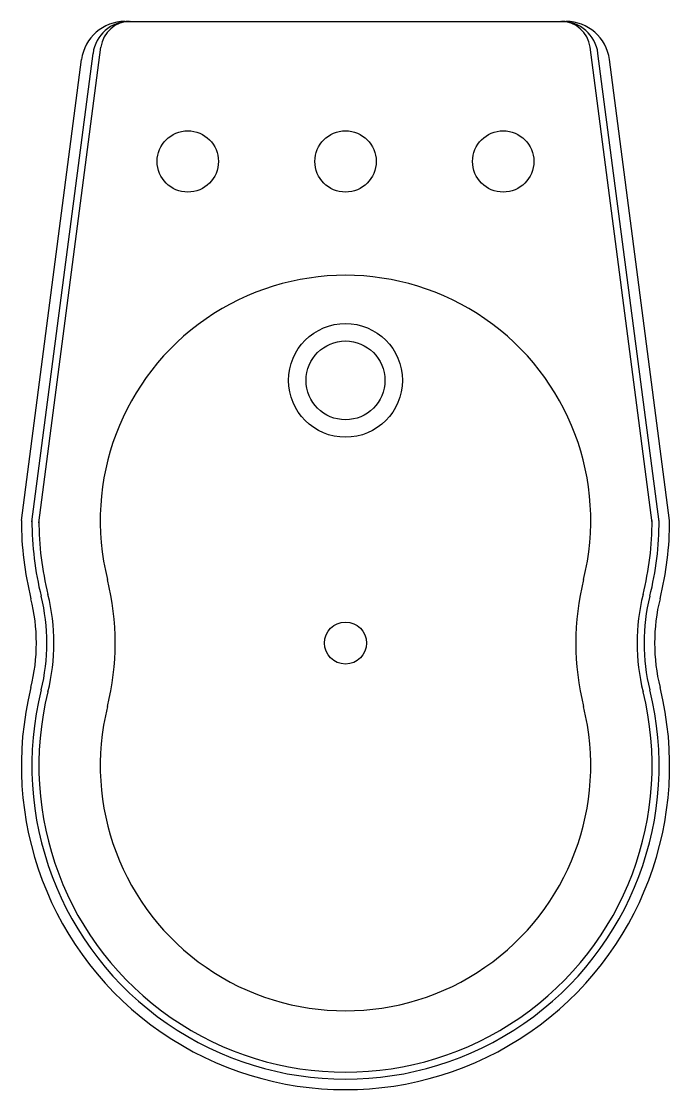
# Model space of a CAD drawing. Extents: x -843.494 to -843.124, y 507.146 to 507.756.
import ezdxf

# ---------------------------------------------------------------- set-up
doc = ezdxf.new("R2010")
doc.units = 0
doc.header["$LTSCALE"] = 50
doc.header["$MEASUREMENT"] = 0
doc.layers.add('A-PEÇAS', color=2, linetype='CONTINUOUS')

msp = doc.modelspace()

# ---------------------------------------------------------------- linework, layer by layer
at = {"layer": 'A-PEÇAS'}
for p, q in [((-843.43443, 507.7557), (-843.18277, 507.7557)), ((-843.4936, 507.4707), (-843.45922, 507.73393)), ((-843.1236, 507.4707), (-843.15798, 507.73393))]:
    msp.add_line(p, q, dxfattribs=at)
at = {"layer": 'A-PEÇAS', "color": 1}
for p, q in [((-843.48369, 507.4694), (-843.44823, 507.7409)), ((-843.13352, 507.4694), (-843.16897, 507.7409)), ((-843.48765, 507.46992), (-843.45272, 507.73742)), ((-843.12955, 507.46992), (-843.16449, 507.73742))]:
    msp.add_line(p, q, dxfattribs=at)
for centre, radius in [((-843.3986, 507.6757), 0.0175), ((-843.3086, 507.6757), 0.0175), ((-843.2186, 507.6757), 0.0175), ((-843.3086, 507.5507), 0.03248), ((-843.3086, 507.5507), 0.0225), ((-843.3086, 507.4007), 0.012)]:
    msp.add_circle(centre, radius, dxfattribs=at)
at = {"layer": 'A-PEÇAS'}
for centre, radius, start, end in [((-843.43443, 507.7307), 0.025, 90, 172.55945), ((-843.18277, 507.7307), 0.025, 7.44055, 90), ((-843.3086, 507.4707), 0.185, 180, 193.96796), ((-843.3086, 507.4707), 0.185, 346.03204, 0), ((-843.59003, 507.4007), 0.105, 346.03204, 13.96796), ((-843.02718, 507.4007), 0.105, 166.03204, 193.96796), ((-843.3086, 507.3307), 0.185, 166.03204, 13.96796)]:
    msp.add_arc(centre, radius, start, end, dxfattribs=at)
at = {"layer": 'A-PEÇAS', "color": 1}
for centre, radius, start, end in [((-843.43189, 507.7347), 0.021, 90, 172.55945), ((-843.43137, 507.7387), 0.017, 90, 172.55945), ((-843.18583, 507.7387), 0.017, 7.44055, 90), ((-843.18531, 507.7347), 0.021, 7.44055, 90), ((-843.3086, 507.4707), 0.14, 346.03204, 193.96796), ((-843.3086, 507.4707), 0.179, 180, 193.96796), ((-843.3086, 507.4707), 0.175, 180, 193.96796), ((-843.3086, 507.4707), 0.175, 346.03204, 0), ((-843.3086, 507.4707), 0.179, 346.03204, 0), ((-843.59003, 507.4007), 0.15, 346.03204, 13.96796), ((-843.02718, 507.4007), 0.15, 166.03204, 193.96796), ((-843.59003, 507.4007), 0.111, 346.03204, 13.96796), ((-843.59003, 507.4007), 0.115, 346.03204, 13.96796), ((-843.02718, 507.4007), 0.115, 166.03204, 193.96796), ((-843.02718, 507.4007), 0.111, 166.03204, 193.96796), ((-843.3086, 507.3307), 0.179, 166.03204, 13.96796), ((-843.3086, 507.3307), 0.175, 166.03204, 13.96796), ((-843.3086, 507.3307), 0.14, 166.03204, 13.96796)]:
    msp.add_arc(centre, radius, start, end, dxfattribs=at)

doc.saveas('drawing.dxf')
